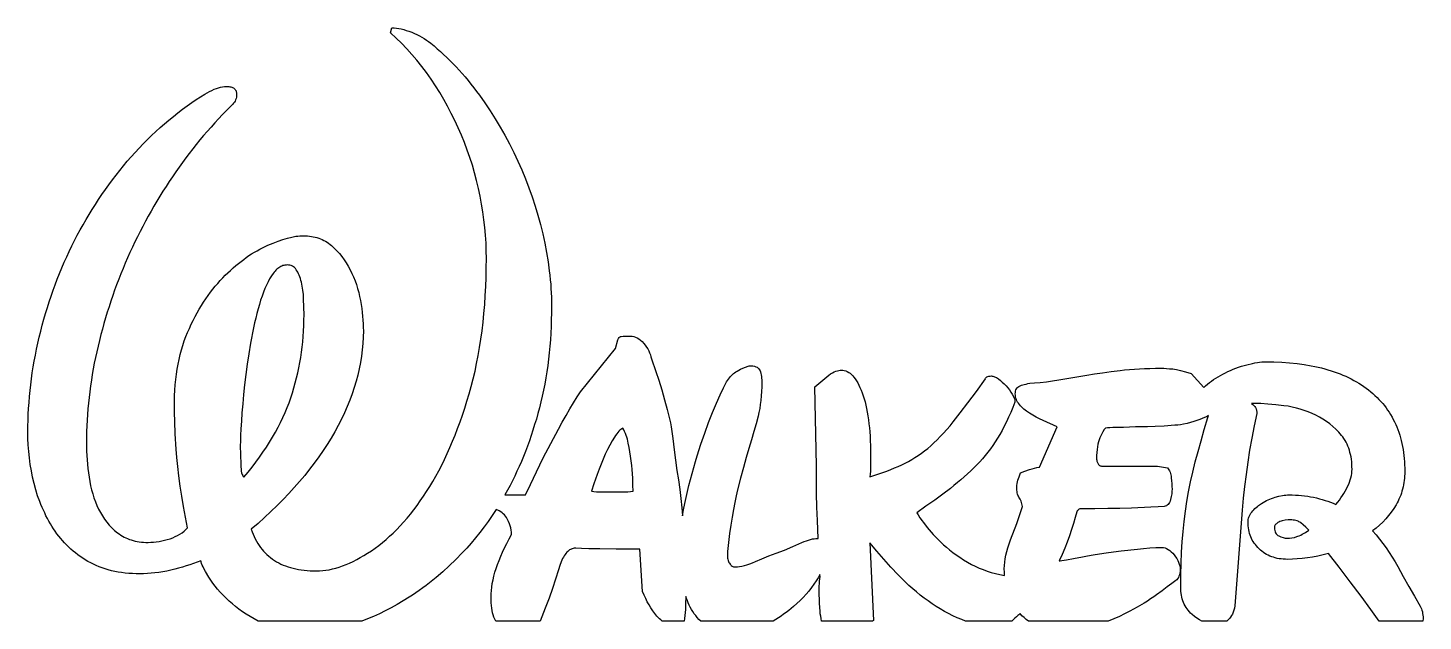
# Model space of a CAD drawing. Extents: x 15 to 176, y 25 to 93.
import ezdxf

# ---------------------------------------------------------------- set-up
doc = ezdxf.new("R2010")
doc.units = 0
doc.layers.add('CAMADA_1', color=18, linetype='CONTINUOUS')

msp = doc.modelspace()

# ---------------------------------------------------------------- linework, layer by layer
at = {"layer": 'CAMADA_1'}
for points in [[(41.73, 24.7), (41.25, 24.96), (40.79, 25.23), (40.34, 25.5), (39.92, 25.79), (39.51, 26.08), (39.12, 26.38), (38.75, 26.68), (38.39, 26.99), (38.02, 27.34), (37.67, 27.69), (37.35, 28.04), (37.04, 28.39), (36.75, 28.74), (36.49, 29.09), (36.25, 29.44), (36.02, 29.79), (35.65, 30.43), (35.5, 30.71), (35.37, 30.96), (35.26, 31.19), (35.18, 31.38), (35.13, 31.55), (35.09, 31.69), (34.69, 31.53), (34.27, 31.37), (33.85, 31.22), (33.42, 31.08), (32.98, 30.95), (32.54, 30.82), (32.08, 30.7), (31.62, 30.59), (31.16, 30.49), (30.7, 30.41), (30.25, 30.33), (29.8, 30.28), (29.36, 30.23), (28.92, 30.2), (28.49, 30.18), (28.07, 30.17), (27.63, 30.18), (27.19, 30.19), (26.77, 30.22), (26.36, 30.26), (25.95, 30.31), (25.55, 30.37), (25.16, 30.45), (24.78, 30.53), (24.41, 30.62), (24.05, 30.73), (23.7, 30.85), (23.35, 30.98), (23.01, 31.12), (22.69, 31.27), (22.37, 31.43), (22.05, 31.61), (21.75, 31.79), (21.46, 31.98), (21.17, 32.18), (20.89, 32.38), (20.61, 32.6), (20.34, 32.81), (20.08, 33.04), (19.83, 33.27), (19.59, 33.51), (19.35, 33.76), (19.12, 34.01), (18.9, 34.27), (18.68, 34.53), (18.47, 34.81), (18.27, 35.09), (18.08, 35.38), (17.89, 35.67), (17.71, 35.97), (17.53, 36.27), (17.36, 36.58), (17.2, 36.89), (17.05, 37.21), (16.9, 37.53), (16.75, 37.85), (16.62, 38.18), (16.48, 38.52), (16.24, 39.2), (16.02, 39.9), (15.83, 40.63), (15.66, 41.36), (15.52, 42.09), (15.39, 42.83), (15.29, 43.58), (15.21, 44.33), (15.16, 45.08), (15.12, 45.83), (15.11, 46.59), (15.12, 47.27), (15.13, 47.95), (15.16, 48.63), (15.19, 49.31), (15.24, 49.99), (15.3, 50.68), (15.36, 51.36), (15.44, 52.04), (15.53, 52.73), (15.62, 53.42), (15.73, 54.1), (15.85, 54.79), (15.98, 55.48), (16.12, 56.17), (16.27, 56.87), (16.42, 57.56), (16.59, 58.25), (16.77, 58.94), (16.96, 59.62), (17.15, 60.3), (17.36, 60.97), (17.57, 61.64), (17.79, 62.3), (18.02, 62.97), (18.26, 63.62), (18.51, 64.27), (18.77, 64.92), (19.04, 65.57), (19.31, 66.21), (19.6, 66.84), (19.89, 67.47), (20.19, 68.1), (20.5, 68.72), (20.82, 69.34), (21.15, 69.95), (21.49, 70.55), (21.83, 71.15), (22.18, 71.74), (22.54, 72.33), (22.91, 72.91), (23.29, 73.49), (23.67, 74.06), (24.07, 74.63), (24.47, 75.19), (24.88, 75.74), (25.3, 76.29), (25.73, 76.83), (26.16, 77.37), (26.6, 77.9), (27.05, 78.42), (27.51, 78.93), (27.97, 79.43), (28.44, 79.92), (28.92, 80.4), (29.41, 80.88), (29.9, 81.34), (30.39, 81.79), (30.9, 82.23), (31.41, 82.67), (31.93, 83.09), (32.46, 83.51), (32.99, 83.91), (33.53, 84.31), (34.08, 84.69), (34.55, 85.03), (35.05, 85.35), (35.57, 85.66), (36.11, 85.96), (36.38, 86.1), (36.64, 86.22), (36.9, 86.32), (37.15, 86.41), (37.39, 86.47), (37.62, 86.52), (37.84, 86.55), (38.06, 86.56), (38.2, 86.55), (38.33, 86.54), (38.46, 86.52), (38.57, 86.5), (38.68, 86.46), (38.78, 86.42), (38.87, 86.38), (38.94, 86.32), (39.01, 86.26), (39.07, 86.19), (39.13, 86.12), (39.17, 86.03), (39.2, 85.94), (39.22, 85.84), (39.24, 85.74), (39.24, 85.62), (39.23, 85.46), (39.21, 85.3), (39.18, 85.15), (39.12, 85), (39.06, 84.86), (38.98, 84.73), (38.88, 84.6), (38.78, 84.48), (38.06, 83.76), (37.6, 83.29), (37.16, 82.82), (36.71, 82.34), (36.28, 81.85), (35.85, 81.36), (35.42, 80.86), (35, 80.36), (34.58, 79.85), (34.17, 79.33), (33.77, 78.81), (33.37, 78.28), (32.98, 77.74), (32.59, 77.2), (32.2, 76.66), (31.83, 76.11), (31.45, 75.55), (31.09, 74.99), (30.72, 74.42), (30.37, 73.85), (30.02, 73.28), (29.68, 72.7), (29.35, 72.12), (29.02, 71.53), (28.7, 70.95), (28.39, 70.35), (28.08, 69.76), (27.78, 69.16), (27.48, 68.56), (27.2, 67.95), (26.91, 67.34), (26.64, 66.73), (26.37, 66.11), (26.11, 65.49), (25.86, 64.87), (25.61, 64.24), (25.37, 63.61), (25.14, 62.98), (24.92, 62.35), (24.7, 61.71), (24.49, 61.07), (24.29, 60.43), (24.09, 59.79), (23.9, 59.14), (23.72, 58.49), (23.55, 57.84), (23.38, 57.18), (23.22, 56.52), (23.07, 55.86), (22.93, 55.2), (22.79, 54.54), (22.67, 53.88), (22.55, 53.22), (22.45, 52.56), (22.35, 51.9), (22.26, 51.24), (22.18, 50.58), (22.11, 49.93), (22.05, 49.27), (22, 48.61), (21.96, 47.95), (21.93, 47.29), (21.9, 46.64), (21.89, 45.98), (21.89, 45.32), (21.89, 44.84), (21.9, 44.35), (21.93, 43.85), (21.96, 43.36), (22, 42.86), (22.05, 42.36), (22.11, 41.85), (22.18, 41.35), (22.26, 40.84), (22.36, 40.35), (22.48, 39.87), (22.6, 39.41), (22.75, 38.95), (22.91, 38.51), (23.09, 38.08), (23.28, 37.66), (23.49, 37.26), (23.72, 36.87), (23.97, 36.5), (24.23, 36.15), (24.52, 35.81), (24.82, 35.5), (25.14, 35.19), (25.48, 34.91), (25.66, 34.78), (25.84, 34.65), (26.03, 34.54), (26.23, 34.43), (26.43, 34.33), (26.63, 34.24), (26.84, 34.16), (27.06, 34.09), (27.28, 34.02), (27.51, 33.96), (27.74, 33.92), (27.98, 33.88), (28.23, 33.85), (28.48, 33.83), (28.74, 33.81), (29, 33.81), (29.31, 33.82), (29.63, 33.84), (29.95, 33.87), (30.27, 33.92), (30.58, 33.98), (30.9, 34.05), (31.22, 34.13), (31.54, 34.23), (31.85, 34.35), (32.14, 34.47), (32.42, 34.61), (32.68, 34.76), (32.93, 34.93), (33.16, 35.11), (33.37, 35.3), (33.57, 35.5), (33.33, 36.73), (33.1, 37.94), (32.9, 39.14), (32.72, 40.33), (32.57, 41.49), (32.44, 42.58), (32.33, 43.62), (32.26, 44.6), (32.15, 46.35), (32.09, 47.78), (32.06, 48.84), (32.04, 49.47), (32.05, 50.13), (32.07, 50.78), (32.11, 51.42), (32.15, 52.04), (32.21, 52.65), (32.29, 53.25), (32.38, 53.84), (32.48, 54.41), (32.59, 54.98), (32.72, 55.53), (32.87, 56.07), (33.02, 56.59), (33.19, 57.11), (33.37, 57.61), (33.57, 58.1), (33.78, 58.57), (34, 59.04), (34.22, 59.49), (34.46, 59.94), (34.69, 60.37), (34.93, 60.79), (35.18, 61.2), (35.43, 61.6), (35.69, 61.99), (35.95, 62.37), (36.21, 62.74), (36.49, 63.09), (36.76, 63.44), (37.05, 63.77), (37.34, 64.1), (37.63, 64.41), (37.93, 64.71), (38.23, 65), (38.53, 65.28), (38.84, 65.56), (39.14, 65.82), (39.45, 66.07), (39.75, 66.31), (40.06, 66.54), (40.36, 66.77), (40.67, 66.98), (40.98, 67.18), (41.29, 67.37), (41.6, 67.55), (41.91, 67.73), (42.22, 67.89), (42.53, 68.04), (42.84, 68.18), (43.45, 68.44), (44.03, 68.66), (44.59, 68.85), (45.11, 69.01), (45.61, 69.13), (46.09, 69.22), (46.31, 69.25), (46.53, 69.27), (46.74, 69.28), (46.95, 69.28), (47.19, 69.28), (47.42, 69.27), (47.65, 69.24), (47.88, 69.21), (48.1, 69.17), (48.32, 69.12), (48.53, 69.07), (48.73, 69), (48.94, 68.92), (49.13, 68.84), (49.32, 68.74), (49.51, 68.64), (49.69, 68.53), (49.87, 68.41), (50.04, 68.28), (50.21, 68.14), (50.53, 67.85), (50.83, 67.54), (51.12, 67.21), (51.4, 66.87), (51.66, 66.51), (51.91, 66.14), (52.14, 65.75), (52.36, 65.35), (52.57, 64.93), (52.76, 64.51), (52.93, 64.07), (53.08, 63.63), (53.22, 63.18), (53.35, 62.73), (53.46, 62.26), (53.55, 61.79), (53.63, 61.32), (53.7, 60.86), (53.76, 60.4), (53.8, 59.96), (53.84, 59.53), (53.87, 59.1), (53.88, 58.68), (53.89, 58.28), (53.87, 57.55), (53.84, 56.82), (53.77, 56.09), (53.68, 55.36), (53.57, 54.63), (53.42, 53.9), (53.26, 53.17), (53.06, 52.44), (52.84, 51.71), (52.6, 50.98), (52.33, 50.25), (52.03, 49.52), (51.71, 48.78), (51.36, 48.05), (50.99, 47.32), (50.59, 46.59), (50.16, 45.87), (49.71, 45.14), (49.24, 44.42), (48.74, 43.7), (48.22, 42.98), (47.68, 42.27), (47.11, 41.56), (46.52, 40.86), (45.91, 40.16), (45.27, 39.46), (44.61, 38.76), (43.92, 38.07), (43.21, 37.38), (42.47, 36.7), (41.72, 36.01), (40.93, 35.33), (41.04, 35.04), (41.15, 34.75), (41.27, 34.47), (41.4, 34.2), (41.54, 33.94), (41.69, 33.69), (41.84, 33.45), (42.01, 33.22), (42.18, 33), (42.36, 32.79), (42.55, 32.59), (42.75, 32.39), (42.95, 32.21), (43.17, 32.04), (43.39, 31.87), (43.62, 31.71), (43.86, 31.57), (44.11, 31.43), (44.37, 31.3), (44.63, 31.19), (44.91, 31.08), (45.19, 30.98), (45.48, 30.89), (45.78, 30.81), (46.08, 30.74), (46.4, 30.68), (46.72, 30.63), (47.06, 30.58), (47.4, 30.55), (47.75, 30.53), (48.1, 30.51), (48.47, 30.51), (48.83, 30.52), (49.2, 30.54), (49.57, 30.59), (49.95, 30.65), (50.33, 30.74), (50.71, 30.84), (51.1, 30.95), (51.5, 31.09), (51.9, 31.24), (52.3, 31.42), (52.71, 31.61), (53.12, 31.82), (53.54, 32.05), (53.96, 32.29), (54.39, 32.55), (54.82, 32.84), (55.25, 33.14), (55.68, 33.45), (56.1, 33.79), (56.52, 34.14), (56.93, 34.51), (57.35, 34.89), (57.75, 35.29), (58.15, 35.71), (58.55, 36.15), (58.94, 36.61), (59.33, 37.08), (59.72, 37.57), (60.1, 38.07), (60.47, 38.6), (60.84, 39.14), (61.21, 39.69), (61.57, 40.27), (61.93, 40.86), (62.27, 41.47), (62.61, 42.1), (62.95, 42.74), (63.27, 43.41), (63.59, 44.09), (63.9, 44.78), (64.2, 45.5), (64.5, 46.23), (64.79, 46.98), (65.07, 47.75), (65.34, 48.54), (65.61, 49.34), (65.87, 50.16), (66.12, 51), (66.36, 51.85), (66.59, 52.72), (66.8, 53.61), (66.99, 54.52), (67.17, 55.44), (67.33, 56.37), (67.48, 57.33), (67.61, 58.3), (67.73, 59.29), (67.83, 60.29), (67.92, 61.31), (67.99, 62.35), (68.04, 63.4), (68.08, 64.47), (68.1, 65.56), (68.11, 66.66), (68.1, 67.55), (68.07, 68.44), (68.01, 69.34), (67.93, 70.24), (67.83, 71.14), (67.71, 72.04), (67.56, 72.95), (67.39, 73.86), (67.2, 74.76), (66.99, 75.66), (66.75, 76.56), (66.49, 77.44), (66.21, 78.32), (65.91, 79.2), (65.58, 80.06), (65.23, 80.93), (64.86, 81.78), (64.47, 82.62), (64.06, 83.44), (63.63, 84.26), (63.19, 85.06), (62.72, 85.85), (62.23, 86.63), (61.72, 87.4), (61.19, 88.15), (60.65, 88.88), (60.09, 89.58), (59.51, 90.26), (58.91, 90.91), (58.3, 91.55), (57.67, 92.15), (57.02, 92.74), (57.19, 93.33), (57.45, 93.32), (57.71, 93.3), (57.99, 93.26), (58.27, 93.2), (58.56, 93.13), (58.86, 93.04), (59.16, 92.94), (59.48, 92.82), (59.79, 92.69), (60.09, 92.55), (60.38, 92.4), (60.66, 92.25), (60.93, 92.09), (61.19, 91.92), (61.44, 91.74), (61.68, 91.55), (62.06, 91.24), (62.43, 90.92), (62.8, 90.59), (63.17, 90.25), (63.54, 89.91), (63.9, 89.55), (64.25, 89.19), (64.61, 88.82), (64.96, 88.44), (65.3, 88.05), (65.65, 87.65), (65.99, 87.25), (66.32, 86.83), (66.65, 86.41), (66.98, 85.98), (67.31, 85.54), (67.94, 84.64), (68.55, 83.73), (69.14, 82.8), (69.71, 81.86), (70.25, 80.9), (70.78, 79.92), (71.27, 78.93), (71.75, 77.92), (72.2, 76.9), (72.63, 75.87), (73.03, 74.83), (73.4, 73.78), (73.75, 72.72), (74.07, 71.66), (74.36, 70.58), (74.63, 69.5), (74.87, 68.41), (75.07, 67.34), (75.25, 66.28), (75.39, 65.23), (75.45, 64.71), (75.5, 64.19), (75.55, 63.68), (75.58, 63.17), (75.61, 62.66), (75.63, 62.16), (75.64, 61.66), (75.65, 61.16), (75.64, 60.36), (75.62, 59.56), (75.6, 58.78), (75.56, 58.01), (75.51, 57.24), (75.45, 56.49), (75.38, 55.74), (75.3, 55), (75.2, 54.27), (75.1, 53.54), (74.99, 52.83), (74.86, 52.12), (74.72, 51.43), (74.58, 50.74), (74.42, 50.06), (74.25, 49.39), (74.07, 48.73), (73.89, 48.07), (73.69, 47.43), (73.5, 46.79), (73.29, 46.17), (73.08, 45.55), (72.86, 44.94), (72.63, 44.34), (72.4, 43.75), (72.16, 43.17), (71.91, 42.59), (71.65, 42.03), (71.39, 41.48), (71.12, 40.93), (70.85, 40.39), (70.57, 39.86), (70.25, 39.3), (72.63, 39.31), (73.2, 40.52), (73.9, 41.97), (74.69, 43.57), (75.55, 45.23), (76.44, 46.89), (76.88, 47.7), (77.33, 48.49), (77.76, 49.25), (78.18, 49.96), (78.59, 50.63), (78.98, 51.24), (83.04, 56.24), (83.3, 57.25), (83.38, 57.4), (83.48, 57.52), (83.52, 57.56), (83.57, 57.6), (83.63, 57.62), (83.68, 57.63), (83.92, 57.67), (84.23, 57.68), (84.74, 57.68), (84.95, 57.66), (85.15, 57.62), (85.35, 57.56), (85.55, 57.47), (85.74, 57.35), (85.93, 57.2), (86.12, 57.03), (86.3, 56.83), (86.47, 56.62), (86.63, 56.4), (86.76, 56.18), (86.88, 55.96), (86.99, 55.74), (87.07, 55.51), (87.14, 55.28), (87.19, 55.05), (87.7, 53.57), (88.04, 52.56), (88.38, 51.45), (88.7, 50.31), (89.01, 49.17), (89.28, 48.1), (89.38, 47.62), (89.48, 47.18), (89.65, 45.82), (89.82, 44.52), (89.98, 43.3), (90.15, 42.14), (90.32, 41.03), (90.46, 39.94), (90.59, 38.87), (90.7, 37.82), (90.79, 36.87), (90.91, 37.57), (91.05, 38.29), (91.21, 38.99), (91.37, 39.7), (91.53, 40.39), (91.71, 41.09), (91.89, 41.78), (92.09, 42.47), (92.29, 43.15), (92.49, 43.83), (92.92, 45.16), (93.36, 46.43), (93.81, 47.66), (94.27, 48.83), (94.72, 49.91), (95.14, 50.86), (95.53, 51.68), (95.88, 52.38), (96.1, 52.7), (96.21, 52.85), (96.32, 52.99), (96.44, 53.11), (96.56, 53.23), (96.69, 53.34), (96.81, 53.44), (96.95, 53.54), (97.11, 53.63), (97.29, 53.73), (97.49, 53.83), (97.95, 54.04), (98.5, 54.24), (98.73, 54.24), (98.93, 54.22), (99.11, 54.18), (99.27, 54.13), (99.4, 54.06), (99.52, 53.98), (99.62, 53.89), (99.69, 53.78), (99.75, 53.66), (99.8, 53.52), (99.84, 53.36), (99.88, 53.2), (99.91, 53.01), (99.93, 52.82), (99.94, 52.61), (99.94, 52.38), (99.94, 51.82), (99.92, 51.28), (99.88, 50.75), (99.84, 50.24), (99.78, 49.76), (99.71, 49.29), (99.62, 48.84), (99.52, 48.4), (99.3, 47.53), (99.04, 46.62), (98.77, 45.67), (98.46, 44.68), (98.14, 43.62), (97.82, 42.47), (97.49, 41.22), (97.15, 39.89), (96.98, 39.18), (96.82, 38.42), (96.67, 37.6), (96.52, 36.73), (96.37, 35.81), (96.23, 34.84), (96.09, 33.81), (95.97, 32.74), (95.97, 32.4), (95.97, 32.26), (95.98, 32.12), (96, 31.98), (96.03, 31.85), (96.06, 31.73), (96.11, 31.61), (96.16, 31.49), (96.22, 31.39), (96.29, 31.29), (96.36, 31.2), (96.43, 31.13), (96.52, 31.07), (96.6, 31.02), (96.7, 30.99), (96.79, 30.97), (96.9, 30.96), (97.14, 30.97), (97.39, 31), (97.66, 31.05), (97.94, 31.12), (98.24, 31.21), (98.56, 31.32), (98.88, 31.45), (99.22, 31.6), (99.96, 31.92), (100.76, 32.24), (101.63, 32.57), (102.57, 32.91), (103.54, 33.34), (104.6, 33.8), (104.87, 33.91), (105.12, 34), (105.37, 34.08), (105.6, 34.15), (105.81, 34.2), (106.01, 34.23), (106.2, 34.26), (106.38, 34.26), (106.48, 34.26), (106.39, 36.34), (106.33, 37.89), (106.29, 39.46), (106.27, 41.04), (106.26, 42.65), (106.09, 51.79), (107.7, 53.14), (107.91, 53.3), (108.11, 53.43), (108.31, 53.53), (108.51, 53.61), (108.69, 53.67), (108.86, 53.7), (109.01, 53.73), (109.14, 53.74), (109.32, 53.73), (109.49, 53.7), (109.66, 53.64), (109.83, 53.57), (110, 53.48), (110.16, 53.37), (110.31, 53.23), (110.46, 53.08), (110.61, 52.91), (110.76, 52.71), (110.9, 52.5), (111.04, 52.26), (111.17, 52), (111.3, 51.73), (111.43, 51.43), (111.55, 51.11), (111.67, 50.78), (111.78, 50.43), (111.89, 50.06), (111.98, 49.68), (112.07, 49.28), (112.15, 48.87), (112.22, 48.44), (112.28, 48), (112.34, 47.54), (112.39, 47.07), (112.43, 46.58), (112.47, 46.08), (112.49, 45.56), (112.51, 45.03), (112.52, 44.48), (112.53, 43.92), (112.53, 42.69), (112.52, 42.37), (112.51, 42.04), (112.48, 41.71), (112.44, 41.38), (113.47, 41.72), (114.42, 42.06), (114.87, 42.24), (115.31, 42.42), (115.73, 42.59), (116.13, 42.77), (116.52, 42.96), (116.9, 43.16), (117.28, 43.38), (117.66, 43.61), (118.03, 43.85), (118.4, 44.11), (118.77, 44.39), (119.13, 44.68), (119.49, 44.99), (119.86, 45.32), (120.22, 45.67), (120.59, 46.04), (120.96, 46.44), (121.34, 46.86), (121.72, 47.3), (122.09, 47.77), (122.9, 48.79), (123.79, 49.96), (124.76, 51.27), (125.82, 52.72), (125.74, 52.64), (125.77, 52.74), (125.81, 52.82), (125.88, 52.89), (125.97, 52.95), (126.07, 53), (126.2, 53.03), (126.34, 53.05), (126.5, 53.06), (126.58, 53.05), (126.67, 53.04), (126.77, 53.01), (126.87, 52.97), (126.97, 52.93), (127.08, 52.87), (127.3, 52.72), (127.53, 52.54), (127.76, 52.35), (127.98, 52.14), (128.19, 51.92), (128.39, 51.68), (128.58, 51.44), (128.75, 51.19), (128.91, 50.94), (129.04, 50.7), (129.13, 50.5), (129.19, 50.32), (129.2, 50.25), (129.21, 50.18), (129.21, 50.01), (128.97, 49.41), (128.73, 48.83), (128.49, 48.28), (128.24, 47.75), (127.99, 47.24), (127.74, 46.76), (127.48, 46.3), (127.22, 45.86), (126.95, 45.44), (126.67, 45.03), (126.38, 44.63), (126.08, 44.24), (125.78, 43.86), (125.46, 43.49), (125.14, 43.13), (124.8, 42.77), (124.46, 42.42), (124.11, 42.08), (123.74, 41.74), (123.36, 41.4), (122.98, 41.06), (122.58, 40.72), (122.17, 40.39), (121.76, 40.06), (120.88, 39.39), (119.94, 38.7), (118.93, 37.98), (117.86, 37.23), (118.02, 36.98), (118.24, 36.66), (118.88, 35.79), (119.08, 35.53), (119.29, 35.27), (119.53, 35), (119.78, 34.72), (120.05, 34.44), (120.33, 34.14), (120.95, 33.54), (121.29, 33.24), (121.65, 32.94), (122.03, 32.65), (122.42, 32.36), (122.84, 32.08), (123.28, 31.8), (123.73, 31.53), (124.21, 31.26), (124.63, 31.04), (125.07, 30.84), (125.53, 30.66), (125.99, 30.49), (126.48, 30.34), (126.98, 30.2), (127.49, 30.08), (128.02, 29.98), (128, 30.36), (127.99, 30.75), (128, 31.12), (128.04, 31.5), (128.09, 31.9), (128.17, 32.31), (128.27, 32.74), (128.4, 33.18), (128.54, 33.63), (128.71, 34.1), (129.42, 36.01), (130.11, 37.95), (130.02, 38.27), (129.92, 38.56), (129.81, 38.82), (129.68, 39.05), (129.62, 39.16), (129.57, 39.28), (129.53, 39.4), (129.49, 39.54), (129.47, 39.68), (129.45, 39.83), (129.43, 39.99), (129.43, 40.15), (129.44, 40.4), (129.46, 40.62), (129.5, 40.82), (129.56, 41), (129.69, 41.38), (129.85, 41.85), (130.37, 42.03), (130.91, 42.23), (131.19, 42.32), (131.47, 42.41), (131.76, 42.47), (132.05, 42.52), (134.09, 47.18), (132.48, 47.9), (132.06, 48.09), (131.66, 48.3), (131.28, 48.52), (130.91, 48.75), (130.57, 48.98), (130.26, 49.23), (129.97, 49.49), (129.85, 49.62), (129.73, 49.76), (129.62, 49.9), (129.52, 50.04), (129.44, 50.19), (129.38, 50.34), (129.33, 50.5), (129.29, 50.66), (129.27, 50.82), (129.26, 50.99), (129.27, 51.15), (129.29, 51.3), (129.34, 51.44), (129.4, 51.56), (129.48, 51.67), (129.57, 51.77), (129.68, 51.85), (129.81, 51.92), (129.96, 51.98), (130.12, 52.04), (130.3, 52.09), (130.5, 52.13), (130.71, 52.17), (130.95, 52.21), (131.46, 52.26), (132.15, 52.31), (132.85, 52.39), (133.56, 52.48), (134.3, 52.6), (137.52, 53.15), (138.41, 53.29), (139.35, 53.43), (140.33, 53.57), (141.37, 53.7), (141.9, 53.76), (142.46, 53.81), (143.03, 53.85), (143.61, 53.89), (144.21, 53.92), (144.83, 53.94), (145.46, 53.95), (146.11, 53.95), (146.42, 53.95), (146.74, 53.93), (147.09, 53.9), (147.46, 53.87), (147.66, 53.84), (147.88, 53.8), (148.37, 53.7), (148.94, 53.55), (149.58, 53.36), (151.04, 51.71), (151.24, 51.92), (151.47, 52.12), (151.7, 52.3), (151.93, 52.47), (152.18, 52.64), (152.43, 52.81), (152.7, 52.97), (152.97, 53.13), (153.25, 53.28), (153.54, 53.43), (153.84, 53.58), (154.14, 53.71), (154.45, 53.84), (154.76, 53.96), (155.07, 54.07), (155.39, 54.18), (155.71, 54.28), (156.04, 54.36), (156.67, 54.51), (156.96, 54.57), (157.24, 54.62), (157.5, 54.66), (157.75, 54.68), (157.98, 54.7), (158.2, 54.7), (159.15, 54.69), (160.07, 54.65), (160.97, 54.59), (161.83, 54.5), (162.67, 54.38), (163.48, 54.24), (163.88, 54.16), (164.27, 54.08), (164.65, 53.99), (165.03, 53.89), (165.39, 53.78), (165.76, 53.67), (166.11, 53.55), (166.46, 53.43), (166.8, 53.3), (167.13, 53.16), (167.46, 53.02), (167.78, 52.87), (168.09, 52.71), (168.4, 52.55), (168.7, 52.38), (168.99, 52.21), (169.28, 52.03), (169.56, 51.84), (169.83, 51.64), (170.09, 51.44), (170.35, 51.24), (170.6, 51.02), (170.84, 50.81), (171.08, 50.58), (171.3, 50.35), (171.52, 50.12), (171.73, 49.88), (171.93, 49.63), (172.12, 49.38), (172.3, 49.12), (172.48, 48.86), (172.65, 48.59), (172.81, 48.31), (172.96, 48.03), (173.1, 47.75), (173.24, 47.45), (173.36, 47.16), (173.48, 46.85), (173.59, 46.54), (173.7, 46.23), (173.79, 45.91), (173.88, 45.58), (173.95, 45.25), (174.02, 44.91), (174.08, 44.57), (174.14, 44.22), (174.18, 43.86), (174.22, 43.5), (174.25, 43.14), (174.27, 42.76), (174.28, 42.39), (174.29, 42), (174.28, 41.74), (174.27, 41.48), (174.25, 41.22), (174.22, 40.97), (174.19, 40.72), (174.14, 40.47), (174.09, 40.22), (174.03, 39.98), (173.96, 39.74), (173.89, 39.51), (173.81, 39.27), (173.71, 39.04), (173.61, 38.82), (173.51, 38.59), (173.39, 38.37), (173.27, 38.15), (173, 37.72), (172.72, 37.31), (172.41, 36.91), (172.08, 36.53), (171.73, 36.16), (171.36, 35.81), (170.97, 35.47), (170.56, 35.15), (170.98, 34.67), (171.38, 34.19), (171.76, 33.69), (172.14, 33.18), (172.49, 32.65), (172.84, 32.11), (173.17, 31.56), (173.48, 31), (174.1, 29.85), (174.74, 28.71), (175.39, 27.57), (176.06, 26.43), (176.14, 26.27), (176.21, 26.11), (176.27, 25.95), (176.32, 25.77), (176.35, 25.59), (176.38, 25.39), (176.4, 25.19), (176.4, 24.99), (176.39, 24.7), (171.31, 24.7), (170.35, 26.04), (169.23, 27.59), (167.98, 29.26), (166.7, 30.94), (165.48, 32.52), (164.85, 32.36), (164.23, 32.22), (163.62, 32.11), (163.03, 32.01), (162.44, 31.94), (161.86, 31.89), (161.29, 31.85), (160.74, 31.84), (160.49, 31.85), (160.24, 31.86), (160, 31.89), (159.77, 31.92), (159.54, 31.96), (159.32, 32.02), (159.11, 32.08), (158.9, 32.15), (158.69, 32.23), (158.5, 32.32), (158.31, 32.42), (158.12, 32.53), (157.94, 32.65), (157.77, 32.78), (157.6, 32.92), (157.44, 33.07), (157.28, 33.23), (157.14, 33.39), (157.01, 33.55), (156.88, 33.72), (156.77, 33.9), (156.66, 34.08), (156.57, 34.27), (156.49, 34.46), (156.41, 34.65), (156.35, 34.85), (156.29, 35.06), (156.25, 35.27), (156.21, 35.49), (156.19, 35.71), (156.17, 35.93), (156.17, 36.16), (156.17, 36.31), (156.19, 36.46), (156.23, 36.6), (156.27, 36.74), (156.33, 36.89), (156.41, 37.03), (156.49, 37.17), (156.59, 37.3), (156.7, 37.44), (156.82, 37.57), (156.95, 37.71), (157.09, 37.83), (157.24, 37.96), (157.39, 38.08), (157.73, 38.32), (157.92, 38.43), (158.1, 38.54), (158.29, 38.64), (158.49, 38.73), (158.68, 38.82), (158.88, 38.9), (159.09, 38.97), (159.3, 39.04), (159.72, 39.15), (160.13, 39.23), (160.33, 39.26), (160.52, 39.28), (160.72, 39.29), (160.91, 39.29), (161.28, 39.29), (161.64, 39.28), (162, 39.26), (162.36, 39.23), (162.71, 39.19), (163.06, 39.14), (163.4, 39.08), (163.74, 39.02), (164.08, 38.95), (164.41, 38.86), (164.74, 38.77), (165.07, 38.67), (165.39, 38.57), (165.71, 38.45), (166.02, 38.33), (166.33, 38.19), (166.53, 38.45), (166.73, 38.7), (166.91, 38.96), (167.09, 39.22), (167.25, 39.48), (167.41, 39.74), (167.55, 40), (167.68, 40.27), (167.8, 40.53), (167.9, 40.79), (167.99, 41.04), (168.06, 41.29), (168.12, 41.54), (168.16, 41.78), (168.18, 42.02), (168.19, 42.26), (168.18, 42.56), (168.17, 42.86), (168.15, 43.14), (168.11, 43.42), (168.07, 43.7), (168.02, 43.96), (167.95, 44.22), (167.88, 44.47), (167.8, 44.71), (167.71, 44.95), (167.61, 45.17), (167.5, 45.39), (167.38, 45.6), (167.25, 45.81), (167.11, 46.01), (166.96, 46.19), (166.65, 46.55), (166.32, 46.9), (165.97, 47.22), (165.61, 47.52), (165.23, 47.8), (164.83, 48.06), (164.42, 48.3), (164, 48.52), (163.56, 48.72), (163.12, 48.91), (162.67, 49.07), (162.21, 49.22), (161.75, 49.35), (161.28, 49.46), (160.8, 49.55), (160.32, 49.62), (159.37, 49.73), (158.47, 49.81), (157.63, 49.86), (157.23, 49.87), (156.84, 49.88), (156.55, 49.87), (156.55, 49.87), (156.7, 49.77), (156.83, 49.66), (156.94, 49.54), (157.02, 49.4), (157.09, 49.24), (157.14, 49.08), (157.17, 48.89), (157.18, 48.7), (156.88, 47.28), (156.6, 45.87), (156.35, 44.47), (156.13, 43.07), (155.93, 41.68), (155.75, 40.29), (155.61, 38.91), (155.49, 37.54), (154.64, 26.47), (154.59, 26.21), (154.53, 25.96), (154.46, 25.73), (154.37, 25.52), (154.27, 25.33), (154.15, 25.15), (154.02, 24.99), (153.88, 24.85), (153.7, 24.7), (150.83, 24.7), (150.54, 24.85), (150.25, 25.04), (149.97, 25.24), (149.69, 25.48), (149.53, 25.63), (149.38, 25.78), (149.24, 25.95), (149.12, 26.11), (149, 26.29), (148.89, 26.47), (148.79, 26.66), (148.71, 26.85), (148.63, 27.05), (148.56, 27.26), (148.51, 27.47), (148.46, 27.69), (148.42, 27.91), (148.4, 28.15), (148.38, 28.38), (148.38, 28.63), (148.39, 30.04), (148.42, 31.38), (148.47, 32.67), (148.55, 33.89), (148.65, 35.08), (148.77, 36.24), (148.92, 37.4), (149.1, 38.53), (149.3, 39.66), (149.53, 40.8), (149.79, 41.95), (150.07, 43.12), (150.38, 44.32), (150.73, 45.57), (151.1, 46.88), (151.51, 48.25), (151.54, 48.36), (151.58, 48.47), (151.36, 48.35), (151.12, 48.24), (150.86, 48.13), (150.6, 48.03), (150.25, 47.9), (149.89, 47.78), (149.51, 47.67), (149.11, 47.56), (148.72, 47.47), (148.36, 47.4), (148.03, 47.36), (147.72, 47.35), (146.47, 47.27), (145.43, 47.22), (144.56, 47.19), (143.82, 47.18), (143.15, 47.17), (142.47, 47.14), (141.75, 47.1), (140.94, 47.09), (140.55, 47.09), (140.2, 47.07), (139.91, 47.05), (139.67, 47.01), (139.61, 46.94), (139.54, 46.85), (139.39, 46.61), (139.22, 46.3), (139.04, 45.91), (138.95, 45.69), (138.87, 45.44), (138.81, 45.17), (138.75, 44.87), (138.71, 44.55), (138.68, 44.21), (138.66, 43.84), (138.66, 43.45), (138.67, 43.32), (138.7, 43.19), (138.75, 43.05), (138.83, 42.9), (138.87, 42.83), (138.93, 42.77), (138.99, 42.72), (139.06, 42.68), (139.14, 42.65), (139.22, 42.63), (139.32, 42.61), (139.42, 42.61), (145.69, 42.61), (146.87, 42.44), (146.95, 42.33), (147.02, 42.21), (147.09, 42.08), (147.15, 41.94), (147.19, 41.79), (147.24, 41.64), (147.27, 41.47), (147.29, 41.29), (147.33, 40.94), (147.36, 40.61), (147.37, 40.29), (147.38, 39.98), (147.37, 39.72), (147.34, 39.42), (147.28, 39.1), (147.21, 38.76), (147.16, 38.59), (147.1, 38.43), (147.02, 38.3), (146.93, 38.19), (146.83, 38.1), (146.72, 38.03), (146.59, 37.98), (146.45, 37.95), (145.77, 37.91), (144.91, 37.87), (142.68, 37.78), (141.35, 37.74), (139.94, 37.72), (138.45, 37.7), (136.88, 37.7), (136.8, 37.69), (136.72, 37.68), (136.65, 37.65), (136.58, 37.61), (136.52, 37.56), (136.47, 37.51), (136.42, 37.44), (136.37, 37.36), (136.19, 36.68), (135.99, 35.98), (135.77, 35.28), (135.53, 34.56), (135.26, 33.84), (134.98, 33.12), (134.67, 32.41), (134.34, 31.69), (134.46, 31.69), (134.63, 31.71), (135.18, 31.8), (135.97, 31.95), (137.01, 32.15), (137.62, 32.27), (138.28, 32.38), (139, 32.49), (139.77, 32.61), (140.6, 32.72), (141.48, 32.83), (143.4, 33.04), (144.09, 33.11), (144.8, 33.17), (145.51, 33.2), (146.19, 33.21), (146.38, 33.2), (146.57, 33.16), (146.75, 33.09), (146.93, 33), (147.11, 32.88), (147.29, 32.73), (147.46, 32.56), (147.63, 32.36), (147.79, 32.15), (147.93, 31.94), (148.04, 31.73), (148.14, 31.52), (148.21, 31.3), (148.27, 31.09), (148.3, 30.88), (148.31, 30.67), (148.3, 30.45), (148.28, 30.24), (148.24, 30.05), (148.18, 29.89), (148.11, 29.74), (148.02, 29.61), (147.92, 29.49), (147.8, 29.4), (147.35, 29.04), (146.83, 28.65), (146.25, 28.22), (145.6, 27.75), (145.26, 27.51), (144.9, 27.26), (144.53, 27.02), (144.15, 26.79), (143.35, 26.31), (142.51, 25.84), (141.9, 25.53), (141.29, 25.24), (140.66, 24.96), (140.01, 24.7), (130.77, 24.7), (130.51, 24.89), (130.27, 25.1), (130.03, 25.32), (129.82, 25.57), (129.68, 25.44), (129.55, 25.33), (129.38, 25.19), (129.21, 25.04), (128.86, 24.7), (123.5, 24.7), (123.07, 24.87), (122.55, 25.09), (122.05, 25.32), (121.55, 25.57), (121.06, 25.83), (120.57, 26.11), (120.1, 26.4), (119.63, 26.7), (119.17, 27.03), (118.72, 27.36), (118.27, 27.71), (117.83, 28.07), (117.4, 28.44), (116.96, 28.83), (116.54, 29.23), (116.12, 29.65), (115.7, 30.07), (114.88, 30.95), (114.06, 31.86), (113.25, 32.8), (112.44, 33.76), (112.87, 24.78), (112.76, 24.7), (106.86, 24.7), (106.8, 24.99), (106.76, 25.27), (106.72, 25.56), (106.69, 25.84), (106.65, 26.29), (106.62, 26.76), (106.61, 27.24), (106.6, 27.74), (106.6, 28.76), (106.61, 29.05), (106.62, 29.33), (106.65, 29.6), (106.69, 29.86), (106.68, 30.08), (106.48, 29.72), (106.25, 29.35), (105.98, 28.96), (105.69, 28.57), (105.39, 28.18), (105.07, 27.81), (104.73, 27.44), (104.38, 27.08), (104.01, 26.73), (103.63, 26.39), (103.35, 26.15), (103.06, 25.92), (102.77, 25.7), (102.48, 25.49), (102.19, 25.28), (101.89, 25.08), (101.58, 24.89), (101.27, 24.7), (92.9, 24.7), (92.69, 24.9), (92.5, 25.11), (92.32, 25.33), (92.15, 25.56), (91.99, 25.8), (91.83, 26.04), (91.69, 26.3), (91.56, 26.56), (91.45, 26.8), (91.35, 27.05), (91.25, 27.3), (91.16, 27.56), (91.15, 26.69), (91.13, 26.06), (91.11, 25.7), (91.07, 25.36), (91.03, 25.02), (90.98, 24.7), (88.45, 24.7), (88.29, 24.83), (88.13, 24.97), (87.98, 25.12), (87.83, 25.29), (87.59, 25.59), (87.36, 25.9), (87.14, 26.23), (86.93, 26.57), (86.72, 26.94), (86.53, 27.32), (86.35, 27.72), (86.18, 28.13), (85.84, 33.04), (83.13, 33.04), (81.23, 33.05), (80.52, 33.06), (79.95, 33.08), (79.1, 33.11), (78.47, 33.12), (78.28, 33.12), (78.13, 33.1), (78.03, 33.08), (77.99, 33.06), (77.96, 33.04), (77.85, 32.99), (77.74, 32.93), (77.63, 32.85), (77.52, 32.76), (77.41, 32.66), (77.31, 32.54), (77.21, 32.41), (77.12, 32.27), (77.02, 32.11), (76.93, 31.94), (76.84, 31.75), (76.76, 31.56), (76.59, 31.12), (76.44, 30.63), (76.12, 29.57), (75.76, 28.48), (75.36, 27.35), (74.91, 26.18), (74.35, 24.7), (69.19, 24.7), (69.08, 24.93), (68.99, 25.17), (68.91, 25.41), (68.84, 25.66), (68.78, 25.92), (68.73, 26.2), (68.7, 26.5), (68.67, 26.8), (68.66, 27.12), (68.65, 27.45), (68.66, 27.84), (68.69, 28.23), (68.73, 28.64), (68.8, 29.05), (68.88, 29.47), (68.98, 29.91), (69.1, 30.35), (69.24, 30.8), (69.4, 31.26), (69.58, 31.73), (69.77, 32.2), (69.98, 32.69), (70.21, 33.19), (70.46, 33.69), (70.73, 34.21), (71.02, 34.73), (71.01, 34.99), (70.98, 35.24), (70.94, 35.48), (70.87, 35.73), (70.79, 35.97), (70.69, 36.21), (70.57, 36.45), (70.43, 36.68), (70.32, 36.84), (70.2, 36.98), (70.07, 37.12), (69.92, 37.24), (69.77, 37.35), (69.6, 37.45), (69.42, 37.53), (69.23, 37.61), (68.78, 36.92), (68.32, 36.24), (67.85, 35.59), (67.36, 34.95), (66.87, 34.33), (66.36, 33.73), (65.85, 33.15), (65.32, 32.58), (64.57, 31.83), (63.82, 31.1), (63.07, 30.41), (62.3, 29.76), (61.53, 29.13), (61.14, 28.83), (60.75, 28.54), (60.36, 28.26), (59.97, 27.98), (59.58, 27.72), (59.18, 27.46), (58.49, 27.03), (57.8, 26.63), (57.12, 26.25), (56.43, 25.89), (55.75, 25.56), (55.07, 25.25), (54.39, 24.96), (53.71, 24.7)], [(40.09, 41.35), (40.57, 41.93), (41.02, 42.51), (41.46, 43.09), (41.89, 43.67), (42.29, 44.24), (42.68, 44.82), (43.04, 45.4), (43.39, 45.97), (43.72, 46.54), (44.03, 47.12), (44.32, 47.69), (44.6, 48.26), (44.85, 48.83), (45.09, 49.4), (45.31, 49.96), (45.51, 50.53), (45.69, 51.1), (45.86, 51.67), (46.02, 52.25), (46.17, 52.83), (46.31, 53.42), (46.43, 54.01), (46.55, 54.6), (46.65, 55.2), (46.74, 55.8), (46.82, 56.41), (46.88, 57.02), (46.93, 57.63), (46.98, 58.25), (47.01, 58.88), (47.02, 59.51), (47.03, 60.14), (47.02, 61.03), (46.99, 62), (46.96, 62.5), (46.9, 62.99), (46.83, 63.46), (46.73, 63.91), (46.68, 64.12), (46.62, 64.33), (46.55, 64.53), (46.48, 64.71), (46.4, 64.89), (46.32, 65.05), (46.23, 65.2), (46.14, 65.35), (46.04, 65.48), (45.93, 65.59), (45.81, 65.68), (45.69, 65.76), (45.55, 65.82), (45.4, 65.86), (45.25, 65.89), (45.08, 65.9), (44.96, 65.89), (44.83, 65.88), (44.71, 65.85), (44.59, 65.82), (44.47, 65.77), (44.35, 65.72), (44.23, 65.65), (44.12, 65.58), (44.01, 65.5), (43.9, 65.4), (43.79, 65.3), (43.68, 65.18), (43.57, 65.06), (43.47, 64.93), (43.26, 64.63), (43.06, 64.3), (42.87, 63.94), (42.69, 63.57), (42.51, 63.17), (42.34, 62.74), (42.18, 62.29), (42.02, 61.82), (41.87, 61.33), (41.72, 60.81), (41.58, 60.28), (41.45, 59.74), (41.32, 59.19), (41.19, 58.62), (41.07, 58.04), (40.96, 57.45), (40.85, 56.84), (40.65, 55.62), (40.47, 54.41), (40.31, 53.23), (40.17, 52.05), (40.05, 50.92), (39.95, 49.83), (39.86, 48.8), (39.79, 47.82), (39.74, 46.93), (39.7, 46.16), (39.67, 45.51), (39.66, 44.99), (39.68, 43.98), (39.71, 42.83), (39.72, 42.53), (39.75, 42.27), (39.78, 42.04), (39.82, 41.84), (39.88, 41.67), (39.94, 41.53), (40.01, 41.42)], [(80.25, 39.73), (80.54, 39.69), (80.84, 39.67), (81.14, 39.65), (81.43, 39.64), (83.8, 39.64), (84.14, 39.65), (84.46, 39.67), (84.77, 39.69), (85.07, 39.73), (85.06, 40.41), (85.03, 41.25), (85.01, 41.73), (84.97, 42.22), (84.92, 42.72), (84.86, 43.24), (84.79, 43.77), (84.71, 44.28), (84.62, 44.78), (84.52, 45.27), (84.47, 45.51), (84.41, 45.75), (84.34, 45.97), (84.26, 46.19), (84.18, 46.41), (84.09, 46.62), (83.99, 46.82), (83.89, 47.01), (83.78, 46.96), (83.67, 46.88), (83.55, 46.79), (83.43, 46.67), (83.31, 46.53), (83.18, 46.37), (83.05, 46.19), (82.92, 45.99), (82.64, 45.55), (82.38, 45.07), (82.11, 44.56), (81.86, 44), (81.61, 43.43), (81.37, 42.85), (81.14, 42.27), (80.93, 41.68), (80.54, 40.6)], [(160.65, 34.3), (160.95, 34.31), (161.24, 34.34), (161.52, 34.39), (161.8, 34.47), (161.94, 34.52), (162.09, 34.58), (162.25, 34.65), (162.42, 34.74), (162.79, 34.96), (163.19, 35.23), (162.84, 35.58), (162.53, 35.85), (162.27, 36.06), (162.15, 36.14), (162.05, 36.2), (161.95, 36.25), (161.83, 36.3), (161.7, 36.33), (161.55, 36.36), (161.39, 36.39), (161.22, 36.4), (160.82, 36.42), (160.45, 36.36), (160.12, 36.29), (159.98, 36.25), (159.84, 36.21), (159.72, 36.15), (159.62, 36.1), (159.52, 36.04), (159.44, 35.97), (159.37, 35.9), (159.32, 35.83), (159.27, 35.75), (159.24, 35.67), (159.22, 35.58), (159.22, 35.48), (159.22, 35.32), (159.25, 35.17), (159.29, 35.04), (159.34, 34.91), (159.41, 34.8), (159.5, 34.71), (159.6, 34.62), (159.72, 34.55), (159.97, 34.44), (160.21, 34.36), (160.44, 34.31), (160.55, 34.3)]]:
    msp.add_lwpolyline(points, close=True, dxfattribs=at)

doc.saveas('drawing.dxf')
